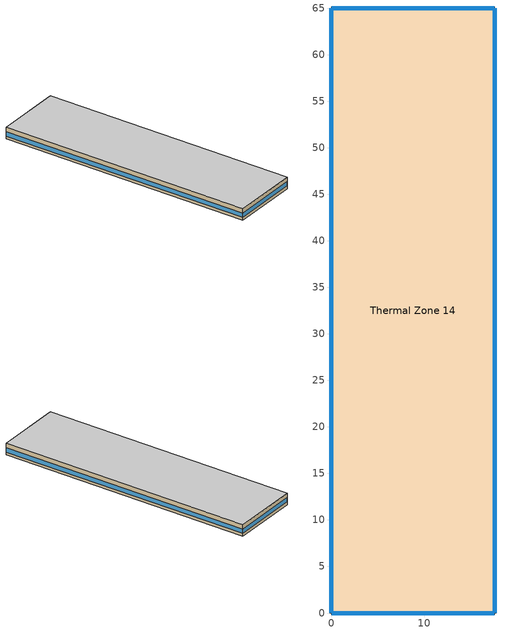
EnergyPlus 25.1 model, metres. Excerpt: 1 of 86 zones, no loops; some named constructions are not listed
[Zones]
Thermal Zone 14
 floor ground (AQ_MURB_2024_MURB ground Pre 1950 6A 1): 17.53,65 17.53,0 0,0 0,65 z0
 wall outside (AQ_MURB_2024_MURB Wall Pre 1950 6A (R 0.8x Solar 1.0x Therm 1.0x)): 0,0 17.53,0 17.53,65 0,65 0,0 z0:3.05
 window (Customized Fenestration: u=3.36): 0.03,0 17.5,0 / 0,64.97 0,0.03 / 17.5,65 0.03,65 / 17.53,0.03 17.53,64.97 z0.76:1.83
 ceiling to Thermal Zone 1 (Typical Interior Ceiling): 17.53,0 17.53,65 0,65 0,0 z3.05
[Schedule:Compact]
Eclairagext: Through: 01/01, For: AllDays, Until: 07:00, 0.75, Until: 17:00, 0, Until: 18:00, 0.733217, Until: 24:00, 0.75, Through: 01/02, For: AllDays, Until: 07:00, 0.75, Until: 17:00, 0, Until: 24:00, 0.75, Through: 01/03, For: AllDays, Until: 07:00, 0.75, Until: 17:00, 0, Until: 24:00, 0.75, Through: 01/04, For: AllDays, Until: 07:00, 0.75, Until: 17:00, 0, Until: 24:00, 0.75, Through: 01/05, For: AllDays, Until: 07:00, 0.75, Until: 17:00, 0, Until: 24:00, 0.75, Through: 01/06, For: AllDays, Until: 07:00, 0.75, Until: 17:00, 0, Until: 24:00, 0.75, Through: 01/07, For: AllDays, Until: 07:00, 0.75, Until: 17:00, 0, Until: 24:00, 0.75, Through: 01/08, For: AllDays, Until: 07:00, 0.75, Until: 17:00, 0, Until: 18:00, 0.733217, Until: 24:00, 0.75, Through: 01/09, For: AllDays, Until: 07:00, 0.75, Until: 17:00, 0, Until: 24:00, 0.75, Through: 01/10, For: AllDays, Until: 07:00, 0.75, Until: 17:00, 0, Until: 24:00, 0.75, Through: 01/11, For: AllDays, Until: 07:00, 0.75, Until: 17:00, 0, Until: 24:00, 0.75, Through: 01/12, For: AllDays, Until: 07:00, 0.75, Until: 17:00, 0, Until: 24:00, 0.75, Through: 01/13, For: AllDays, Until: 07:00, 0.75, Until: 17:00, 0, Until: 24:00, 0.75, Through: 01/14, For: AllDays, Until: 07:00, 0.75, Until: 17:00, 0, Until: 24:00, 0.75, Through: 01/15, For: AllDays, Until: 07:00, 0.75, Until: 17:00, 0, Until: 18:00, 0.733217, Until: 24:00, 0.75, Through: 01/16, For: AllDays, Until: 07:00, 0.75, Until: 17:00, 0, Until: 24:00, 0.75, Through: 01/17, For: AllDays, Until: 07:00, 0.75, Until: 17:00, 0, Until: 24:00, 0.75, Through: 01/18, For: AllDays, Until: 07:00, 0.75, Until: 17:00, 0, Until: 24:00, 0.75, Through: 01/19, For: AllDays, Until: 07:00, 0.75, Until: 17:00, 0, Until: 24:00, 0.75, Through: 01/20, For: AllDays, Until: 07:00, 0.75, Until: 17:00, 0, Until: 24:00, 0.75, Through: 01/21, For: AllDays, Until: 07:00, 0.75, Until: 17:00, 0, Until: 24:00, 0.75, Through: 01/22, For: AllDays, Until: 07:00, 0.75, Until: 17:00, 0, Until: 18:00, 0.733217, Until: 24:00, 0.75, Through: 01/23, For: AllDays, Until: 07:00, 0.75, Until: 17:00, 0, Until: 24:00, 0.75, Through: 01/24, For: AllDays, Until: 07:00, 0.75, Until: 17:00, 0, Until: 24:00, 0.75, Through: 01/25, For: AllDays, Until: 07:00, 0.75, Until: 17:00, 0, Until: 24:00, 0.75, Through: 01/26, For: AllDays, Until: 07:00, 0.75, Until: 17:00, 0, Until: 24:00, 0.75, Through: 01/27, For: AllDays, Until: 07:00, 0.75, Until: 17:00, 0, Until: 24:00, 0.75, Through: 01/28, For: AllDays, Until: 07:00, 0.75, Until: 17:00, 0, Until: 24:00, 0.75, Through: 01/29, For: AllDays, Until: 07:00, 0.75, Until: 17:00, 0, Until: 18:00, 0.733217, Until: 24:00, 0.75, Through: 01/30, For: AllDays, Until: 07:00, 0.75, Until: 17:00, 0, Until: 24:00, 0.75, Through: 01/31, For: AllDays, Until: 07:00, 0.75, Until: 17:00, 0, Until: 24:00, 0.75, Through: 02/01, For: AllDays, Until: 07:00, 0.75, Until: 17:00, 0, Until: 24:00, 0.75, Through: 02/02, For: AllDays, Until: 07:00, 0.75, Until: 17:00, 0, Until: 24:00, 0.75, Through: 02/03, For: AllDays, Until: 07:00, 0.75, Until: 17:00, 0, Until: 18:00, 0.681474, Until: 24:00, 0.75, Through: 02/04, For: AllDays, Until: 07:00, 0.75, Until: 17:00, 0, Until: 24:00, 0.75, Through: 02/05, For: AllDays, Until: 07:00, 0.75, Until: 17:00, 0, Until: 18:00, 0.688199, Until: 19:00, 0.686935, Until: 20:00, 0.744722, Until: 24:00, 0.75, Through: 02/06, For: AllDays, Until: 07:00, 0.75, Until: 17:00, 0, Until: 24:00, 0.75, Through: 02/07, For: AllDays, Until: 07:00, 0.75, Until: 17:00, 0, Until: 24:00, 0.75, Through: 02/08, For: AllDays, Until: 07:00, 0.75, Until: 17:00, 0, Until: 24:00, 0.75, Through: 02/09, For: AllDays, Until: 07:00, 0.75, Until: 17:00, 0, Until: 24:00, 0.75, Through: 02/10, For: AllDays, Until: 07:00, 0.75, Until: 17:00, 0, Until: 18:00, 0.681474, Until: 24:00, 0.75, Through: 02/11, For: AllDays, Until: 07:00, 0.75, Until: 17:00, 0, Until: 24:00, 0.75, Through: 02/12, For: AllDays, Until: 07:00, 0.75, Until: 17:00, 0, Until: 18:00, 0.688199, Until: 19:00, 0.686935, Until: 20:00, 0.744722, Until: 24:00, 0.75, Through: 02/13, For: AllDays, Until: 07:00, 0.75, Until: 17:00, 0, Until: 24:00, 0.75, Through: 02/14, For: AllDays, Until: 07:00, 0.75, Until: 17:00, 0, Until: 24:00, 0.75, Through: 02/15, For: AllDays, Until: 07:00, 0.75, Until: 17:00, 0, Until: 24:00, 0.75, Through: 02/16, For: AllDays, Until: 07:00, 0.75, Until: 17:00, 0, Until: 24:00, 0.75, Through: 02/17, For: AllDays, Until: 07:00, 0.75, Until: 17:00, 0, Until: 18:00, 0.681474, Until: 24:00, 0.75, Through: 02/18, For: AllDays, Until: 07:00, 0.75, Until: 17:00, 0, Until: 24:00, 0.75, Through: 02/19, For: AllDays, Until: 07:00, 0.75, Until: 17:00, 0, Until: 18:00, 0.688199, Until: 19:00, 0.686935, Until: 20:00, 0.744722, Until: 24:00, 0.75, Through: 02/20, For: AllDays, Until: 07:00, 0.75, Until: 17:00, 0, Until: 24:00, 0.75, Through: 02/21, For: AllDays, Until: 07:00, 0.75, Until: 17:00, 0, Until: 24:00, 0.75, Through: 02/22, For: AllDays, Until: 07:00, 0.75, Until: 17:00, 0, Until: 24:00, 0.75, Through: 02/23, For: AllDays, Until: 07:00, 0.75, Until: 17:00, 0, Until: 24:00, 0.75, Through: 02/24, For: AllDays, Until: 07:00, 0.75, Until: 17:00, 0, Until: 18:00, 0.681474, Until: 24:00, 0.75, Through: 02/25, For: AllDays, Until: 07:00, 0.75, Until: 17:00, 0, Until: 24:00, 0.75, Through: 02/26, For: AllDays, Until: 07:00, 0.75, Until: 17:00, 0, Until: 18:00, 0.688199, Until: 19:00, 0.686935, Until: 20:00, 0.744722, Until: 24:00, 0.75, Through: 02/27, For: AllDays, Until: 07:00, 0.75, Until: 17:00, 0, Until: 24:00, 0.75, Through: 02/28, For: AllDays, Until: 07:00, 0.75, Until: 17:00, 0, Until: 24:00, 0.75, Through: 03/01, For: AllDays, Until: 06:00, 0.75, Until: 18:00, 0, Until: 24:00, 0.75, Through: 03/02, For: AllDays, Until: 06:00, 0.75, Until: 18:00, 0, Until: 19:00, 0.742428, Until: 24:00, 0.75, Through: 03/03, For: AllDays, Until: 06:00, 0.75, Until: 18:00, 0, Until: 19:00, 0.729933, Until: 24:00, 0.75, Through: 03/04, For: AllDays, Until: 06:00, 0.75, Until: 18:00, 0, Until: 19:00, 0.748337, Until: 24:00, 0.75, Through: 03/05, For: AllDays, Until: 06:00, 0.75, Until: 18:00, 0, Until: 19:00, 0.705402, Until: 20:00, 0.724229, Until: 24:00, 0.75, Through: 03/06, For: AllDays, Until: 06:00, 0.75, Until: 18:00, 0, Until: 24:00, 0.75, Through: 03/07, For: AllDays, Until: 06:00, 0.75, Until: 18:00, 0, Until: 24:00, 0.75, Through: 03/08, For: AllDays, Until: 06:00, 0.75, Until: 18:00, 0, Until: 24:00, 0.75, Through: 03/09, For: AllDays, Until: 06:00, 0.75, Until: 18:00, 0, Until: 19:00, 0.742428, Until: 24:00, 0.75, Through: 03/10, For: AllDays, Until: 06:00, 0.75, Until: 18:00, 0, Until: 19:00, 0.729933, Until: 24:00, 0.75, Through: 03/11, For: AllDays, Until: 06:00, 0.75, Until: 18:00, 0, Until: 19:00, 0.748337, Until: 24:00, 0.75, Through: 03/12, For: AllDays, Until: 06:00, 0.75, Until: 18:00, 0, Until: 19:00, 0.705402, Until: 20:00, 0.724229, Until: 24:00, 0.75, Through: 03/13, For: AllDays, Until: 06:00, 0.75, Until: 18:00, 0, Until: 24:00, 0.75, Through: 03/14, For: AllDays, Until: 06:00, 0.75, Until: 18:00, 0, Until: 24:00, 0.75, Through: 03/15, For: AllDays, Until: 06:00, 0.75, Until: 18:00, 0, Until: 24:00, 0.75, Through: 03/16, For: AllDays, Until: 06:00, 0.75, Until: 18:00, 0, Until: 19:00, 0.742428, Until: 24:00, 0.75, Through: 03/17, For: AllDays, Until: 06:00, 0.75, Until: 18:00, 0, Until: 19:00, 0.729933, Until: 24:00, 0.75, Through: 03/18, For: AllDays, Until: 06:00, 0.75, Until: 18:00, 0, Until: 19:00, 0.748337, Until: 24:00, 0.75, Through: 03/19, For: AllDays, Until: 06:00, 0.75, Until: 18:00, 0, Until: 19:00, 0.705402, Until: 20:00, 0.724229, Until: 24:00, 0.75, Through: 03/20, For: AllDays, Until: 06:00, 0.75, Until: 18:00, 0, Until: 24:00, 0.75, Through: 03/21, For: AllDays, Until: 06:00, 0.75, Until: 18:00, 0, Until: 24:00, 0.75, Through: 03/22, For: AllDays, Until: 06:00, 0.75, Until: 18:00, 0, Until: 24:00, 0.75, Through: 03/23, For: AllDays, Until: 06:00, 0.75, Until: 18:00, 0, Until: 19:00, 0.742428, Until: 24:00, 0.75, Through: 03/24, For: AllDays, Until: 06:00, 0.75, Until: 18:00, 0, Until: 19:00, 0.729933, Until: 24:00, 0.75, Through: 03/25, For: AllDays, Until: 06:00, 0.75, Until: 18:00, 0, Until: 19:00, 0.748337, Until: 24:00, 0.75, Through: 03/26, For: AllDays, Until: 06:00, 0.75, Until: 18:00, 0, Until: 19:00, 0.705402, Until: 20:00, 0.724229, Until: 24:00, 0.75, Through: 03/27, For: AllDays, Until: 06:00, 0.75, Until: 18:00, 0, Until: 24:00, 0.75, Through: 03/28, For: AllDays, Until: 06:00, 0.75, Until: 18:00, 0, Until: 24:00, 0.75, Through: 03/29, For: AllDays, Until: 06:00, 0.75, Until: 18:00, 0, Until: 24:00, 0.75, Through: 03/30, For: AllDays, Until: 06:00, 0.75, Until: 18:00, 0, Until: 19:00, 0.742428, Until: 24:00, 0.75, Through: 03/31, For: AllDays, Until: 06:00, 0.75, Until: 18:00, 0, Until: 19:00, 0.729933, Until: 24:00, 0.75, Through: 04/01, For: AllDays, Until: 06:00, 0.75, Until: 18:00, 0, Until: 19:00, 0.75, Until: 20:00, 0.708403, Until: 24:00, 0.75, Through: 04/02, For: AllDays, Until: 06:00, 0.75, Until: 18:00, 0, Until: 19:00, 0.75, Until: 20:00, 0.683495, Until: 24:00, 0.75, Through: 04/03, For: AllDays, Until: 06:00, 0.75, Until: 18:00, 0, Until: 19:00, 0.75, Until: 20:00, 0.728079, Until: 24:00, 0.75, Through: 04/04, For: AllDays, Until: 06:00, 0.75, Until: 18:00, 0, Until: 24:00, 0.75, Through: 04/05, For: AllDays, Until: 06:00, 0.75, Until: 18:00, 0, Until: 24:00, 0.75, Through: 04/06, For: AllDays, Until: 06:00, 0.75, Until: 18:00, 0, Until: 24:00, 0.75, Through: 04/07, For: AllDays, Until: 06:00, 0.75, Until: 18:00, 0, Until: 24:00, 0.75, Through: 04/08, For: AllDays, Until: 06:00, 0.75, Until: 18:00, 0, Until: 19:00, 0.75, Until: 20:00, 0.708403, Until: 24:00, 0.75, Through: 04/09, For: AllDays, Until: 06:00, 0.75, Until: 18:00, 0, Until: 19:00, 0.75, Until: 20:00, 0.683495, Until: 24:00, 0.75, Through: 04/10, For: AllDays, Until: 06:00, 0.75, Until: 18:00, 0, Until: 19:00, 0.75, Until: 20:00, 0.728079, Until: 24:00, 0.75, Through: 04/11, For: AllDays, Until: 06:00, 0.75, Until: 18:00, 0, Until: 24:00, 0.75, Through: 04/12, For: AllDays, Until: 06:00, 0.75, Until: 18:00, 0, Until: 24:00, 0.75, Through: 04/13, For: AllDays, Until: 06:00, 0.75, Until: 18:00, 0, Until: 24:00, 0.75, Through: 04/14, For: AllDays, Until: 06:00, 0.75, Until: 18:00, 0, Until: 24:00, 0.75, Through: 04/15, For: AllDays, Until: 06:00, 0.75, Until: 18:00, 0, Until: 19:00, 0.75, Until: 20:00, 0.708403, Until: 24:00, 0.75, Through: 04/16, For: AllDays, Until: 06:00, 0.75, Until: 18:00, 0, Until: 19:00, 0.75, Until: 20:00, 0.683495, Until: 24:00, 0.75, Through: 04/17, For: AllDays, Until: 06:00, 0.75, Until: 18:00, 0, Until: 19:00, 0.75, Until: 20:00, 0.728079, Until: 24:00, 0.75, Through: 04/18, For: AllDays, Until: 06:00, 0.75, Until: 18:00, 0, Until: 24:00, 0.75, Through: 04/19, For: AllDays, Until: 06:00, 0.75, Until: 18:00, 0, Until: 24:00, 0.75, Through: 04/20, For: AllDays, Until: 06:00, 0.75, Until: 18:00, 0, Until: 24:00, 0.75, Through: 04/21, For: AllDays, Until: 06:00, 0.75, Until: 18:00, 0, Until: 24:00, 0.75, Through: 04/22, For: AllDays, Until: 06:00, 0.75, Until: 18:00, 0, Until: 19:00, 0.75, Until: 20:00, 0.708403, Until: 24:00, 0.75, Through: 04/23, For: AllDays, Until: 06:00, 0.75, Until: 18:00, 0, Until: 19:00, 0.75, Until: 20:00, 0.683495, Until: 24:00, 0.75, Through: 04/24, For: AllDays, Until: 06:00, 0.75, Until: 18:00, 0, Until: 19:00, 0.75, Until: 20:00, 0.728079, Until: 24:00, 0.75, Through: 04/25, For: AllDays, Until: 06:00, 0.75, Until: 18:00, 0, Until: 24:00, 0.75, Through: 04/26, For: AllDays, Until: 06:00, 0.75, Until: 18:00, 0, Until: 24:00, 0.75, Through: 04/27, For: AllDays, Until: 06:00, 0.75, Until: 18:00, 0, Until: 24:00, 0.75, Through: 04/28, For: AllDays, Until: 06:00, 0.75, Until: 18:00, 0, Until: 24:00, 0.75, Through: 04/29, For: AllDays, Until: 06:00, 0.75, Until: 18:00, 0, Until: 19:00, 0.75, Until: 20:00, 0.708403, Until: 24:00, 0.75, Through: 04/30, For: AllDays, Until: 06:00, 0.75, Until: 18:00, 0, Until: 19:00, 0.75, Until: 20:00, 0.683495, Until: 24:00, 0.75, Through: 05/01, For: AllDays, Until: 05:00, 0.75, Until: 20:00, 0, Until: 24:00, 0.75, Through: 05/02, For: AllDays, Until: 05:00, 0.75, Until: 20:00, 0, Until: 24:00, 0.75, Through: 05/03, For: AllDays, Until: 05:00, 0.75, Until: 20:00, 0, Until: 24:00, 0.75, Through: 05/04, For: AllDays, Until: 05:00, 0.75, Until: 20:00, 0, Until: 24:00, 0.75, Through: 05/05, For: AllDays, Until: 05:00, 0.75, Until: 20:00, 0, Until: 24:00, 0.75, Through: 05/06, For: AllDays, Until: 05:00, 0.75, Until: 20:00, 0, Until: 24:00, 0.75, Through: 05/07, For: AllDays, Until: 05:00, 0.75, Until: 20:00, 0, Until: 21:00, 0.741728, Until: 24:00, 0.75, Through: 05/08, For: AllDays, Until: 05:00, 0.75, Until: 20:00, 0, Until: 24:00, 0.75, Through: 05/09, For: AllDays, Until: 05:00, 0.75, Until: 20:00, 0, Until: 24:00, 0.75, Through: 05/10, For: AllDays, Until: 05:00, 0.75, Until: 20:00, 0, Until: 24:00, 0.75, Through: 05/11, For: AllDays, Until: 05:00, 0.75, Until: 20:00, 0, Until: 24:00, 0.75, Through: 05/12, For: AllDays, Until: 05:00, 0.75, Until: 20:00, 0, Until: 24:00, 0.75, Through: 05/13, For: AllDays, Until: 05:00, 0.75, Until: 20:00, 0, Until: 24:00, 0.75, Through: 05/14, For: AllDays, Until: 05:00, 0.75, Until: 20:00, 0, Until: 21:00, 0.741728, Until: 24:00, 0.75, Through: 05/15, For: AllDays, Until: 05:00, 0.75, Until: 20:00, 0, Until: 24:00, 0.75, Through: 05/16, For: AllDays, Until: 05:00, 0.75, Until: 20:00, 0, Until: 24:00, 0.75, Through: 05/17, For: AllDays, Until: 05:00, 0.75, Until: 20:00, 0, Until: 24:00, 0.75, Through: 05/18, For: AllDays, Until: 05:00, 0.75, Until: 20:00, 0, Until: 24:00, 0.75, Through: 05/19, For: AllDays, Until: 05:00, 0.75, Until: 20:00, 0, Until: 24:00, 0.75, Through: 05/20, For: AllDays, Until: 05:00, 0.75, Until: 20:00, 0, Until: 24:00, 0.75, Through: 05/21, For: AllDays, Until: 05:00, 0.75, Until: 20:00, 0, Until: 21:00, 0.741728, Until: 24:00, 0.75, Through: 05/22, For: AllDays, Until: 05:00, 0.75, Until: 20:00, 0, Until: 24:00, 0.75, Through: 05/23, For: AllDays, Until: 05:00, 0.75, Until: 20:00, 0, Until: 24:00, 0.75, Through: 05/24, For: AllDays, Until: 05:00, 0.75, Until: 20:00, 0, Until: 24:00, 0.75, Through: 05/25, For: AllDays, Until: 05:00, 0.75, Until: 20:00, 0, Until: 24:00, 0.75, Through: 05/26, For: AllDays, Until: 05:00, 0.75, Until: 20:00, 0, Until: 24:00, 0.75, Through: 05/27, For: AllDays, Until: 05:00, 0.75, Until: 20:00, 0, Until: 24:00, 0.75, Through: 05/28, For: AllDays, Until: 05:00, 0.75, Until: 20:00, 0, Until: 21:00, 0.741728, Until: 24:00, 0.75, Through: 05/29, For: AllDays, Until: 05:00, 0.75, Until: 20:00, 0, Until: 24:00, 0.75, Through: 05/30, For: AllDays, Until: 05:00, 0.75, Until: 20:00, 0, Until: 24:00, 0.75, Through: 05/31, For: AllDays, Until: 05:00, 0.75, Until: 20:00, 0, Until: 24:00, 0.75, Through: 06/01, For: AllDays, Until: 05:00, 0.75, Until: 20:00, 0, Until: 24:00, 0.75, Through: 06/02, For: AllDays, Until: 05:00, 0.75, Until: 20:00, 0, Until: 24:00, 0.75, Through: 06/03, For: AllDays, Until: 05:00, 0.75, Until: 20:00, 0, Until: 24:00, 0.75, Through: 06/04, For: AllDays, Until: 05:00, 0.75, Until: 20:00, 0, Until: 24:00, 0.75, Through: 06/05, For: AllDays, Until: 05:00, 0.75, Until: 20:00, 0, Until: 21:00, 0.740393, Until: 24:00, 0.75, Through: 06/06, For: AllDays, Until: 05:00, 0.75, Until: 20:00, 0, Until: 24:00, 0.75, Through: 06/07, For: AllDays, Until: 05:00, 0.75, Until: 20:00, 0, Until: 24:00, 0.75, Through: 06/08, For: AllDays, Until: 05:00, 0.75, Until: 20:00, 0, Until: 24:00, 0.75, Through: 06/09, For: AllDays, Until: 05:00, 0.75, Until: 20:00, 0, Until: 24:00, 0.75, Through: 06/10, For: AllDays, Until: 05:00, 0.75, Until: 20:00, 0, Until: 24:00, 0.75, Through: 06/11, For: AllDays, Until: 05:00, 0.75, Until: 20:00, 0, Until: 24:00, 0.75, Through: 06/12, For: AllDays, Until: 05:00, 0.75, Until: 20:00, 0, Until: 21:00, 0.740393, Until: 24:00, 0.75, Through: 06/13, For: AllDays, Until: 05:00, 0.75, Until: 20:00, 0, Until: 24:00, 0.75, Through: 06/14, For: AllDays, Until: 05:00, 0.75, Until: 20:00, 0, Until: 24:00, 0.75, Through: 06/15, For: AllDays, Until: 05:00, 0.75, Until: 20:00, 0, Until: 24:00, 0.75, Through: 06/16, For: AllDays, Until: 05:00, 0.75, Until: 20:00, 0, Until: 24:00, 0.75, Through: 06/17, For: AllDays, Until: 05:00, 0.75, Until: 20:00, 0, Until: 24:00, 0.75, Through: 06/18, For: AllDays, Until: 05:00, 0.75, Until: 20:00, 0, Until: 24:00, 0.75, Through: 06/19, For: AllDays, Until: 05:00, 0.75, Until: 20:00, 0, Until: 21:00, 0.740393, Until: 24:00, 0.75, Through: 06/20, For: AllDays, Until: 05:00, 0.75, Until: 20:00, 0, Until: 24:00, 0.75, Through: 06/21, For: AllDays, Until: 05:00, 0.75, Until: 20:00, 0, Until: 24:00, 0.75, Through: 06/22, For: AllDays, Until: 05:00, 0.75, Until: 20:00, 0, Until: 24:00, 0.75, Through: 06/23, For: AllDays, Until: 05:00, 0.75, Until: 20:00, 0, Until: 24:00, 0.75, Through: 06/24, For: AllDays, Until: 05:00, 0.75, Until: 20:00, 0, Until: 24:00, 0.75, Through: 06/25, For: AllDays, Until: 05:00, 0.75, Until: 20:00, 0, Until: 24:00, 0.75, Through: 06/26, For: AllDays, Until: 05:00, 0.75, Until: 20:00, 0, Until: 21:00, 0.740393, Until: 24:00, 0.75, Through: 06/27, For: AllDays, Until: 05:00, 0.75, Until: 20:00, 0, Until: 24:00, 0.75, Through: 06/28, For: AllDays, Until: 05:00, 0.75, Until: 20:00, 0, Until: 24:00, 0.75, Through: 06/29, For: AllDays, Until: 05:00, 0.75, Until: 20:00, 0, Until: 24:00, 0.75, Through: 06/30, For: AllDays, Until: 05:00, 0.75, Until: 20:00, 0, Until: 24:00, 0.75, Through: 07/01, For: AllDays, Until: 05:00, 0.75, Until: 20:00, 0, Until: 24:00, 0.75, Through: 07/02, For: AllDays, Until: 05:00, 0.75, Until: 20:00, 0, Until: 24:00, 0.75, Through: 07/03, For: AllDays, Until: 05:00, 0.75, Until: 20:00, 0, Until: 24:00, 0.75, Through: 07/04, For: AllDays, Until: 05:00, 0.75, Until: 20:00, 0, Until: 24:00, 0.75, Through: 07/05, For: AllDays, Until: 05:00, 0.75, Until: 20:00, 0, Until: 24:00, 0.75, Through: 07/06, For: AllDays, Until: 05:00, 0.75, Until: 20:00, 0, Until: 24:00, 0.75, Through: 07/07, For: AllDays, Until: 05:00, 0.75, Until: 20:00, 0, Until: 24:00, 0.75, Through: 07/08, For: AllDays, Until: 05:00, 0.75, Until: 20:00, 0, Until: 24:00, 0.75, Through: 07/09, For: AllDays, Until: 05:00, 0.75, Until: 20:00, 0, Until: 24:00, 0.75, Through: 07/10, For: AllDays, Until: 05:00, 0.75, Until: 20:00, 0, Until: 24:00, 0.75, Through: 07/11, For: AllDays, Until: 05:00, 0.75, Until: 20:00, 0, Until: 24:00, 0.75, Through: 07/12, For: AllDays, Until: 05:00, 0.75, Until: 20:00, 0, Until: 24:00, 0.75, Through: 07/13, For: AllDays, Until: 05:00, 0.75, Until: 20:00, 0, Until: 24:00, 0.75, Through: 07/14, For: AllDays, Until: 05:00, 0.75, Until: 20:00, 0, Until: 24:00, 0.75, Through: 07/15, For: AllDays, Until: 05:00, 0.75, Until: 20:00, 0, Until: 24:00, 0.75, Through: 07/16, For: AllDays, Until: 05:00, 0.75, Until: 20:00, 0, Until: 24:00, 0.75, Through: 07/17, For: AllDays, Until: 05:00, 0.75, Until: 20:00, 0, Until: 24:00, 0.75, Through: 07/18, For: AllDays, Until: 05:00, 0.75, Until: 20:00, 0, Until: 24:00, 0.75, Through: 07/19, For: AllDays, Until: 05:00, 0.75, Until: 20:00, 0, Until: 24:00, 0.75, Through: 07/20, For: AllDays, Until: 05:00, 0.75, Until: 20:00, 0, Until: 24:00, 0.75, Through: 07/21, For: AllDays, Until: 05:00, 0.75, Until: 20:00, 0, Until: 24:00, 0.75, Through: 07/22, For: AllDays, Until: 05:00, 0.75, Until: 20:00, 0, Until: 24:00, 0.75, Through: 07/23, For: AllDays, Until: 05:00, 0.75, Until: 20:00, 0, Until: 24:00, 0.75, Through: 07/24, For: AllDays, Until: 05:00, 0.75, Until: 20:00, 0, Until: 24:00, 0.75, Through: 07/25, For: AllDays, Until: 05:00, 0.75, Until: 20:00, 0, Until: 24:00, 0.75, Through: 07/26, For: AllDays, Until: 05:00, 0.75, Until: 20:00, 0, Until: 24:00, 0.75, Through: 07/27, For: AllDays, Until: 05:00, 0.75, Until: 20:00, 0, Until: 24:00, 0.75, Through: 07/28, For: AllDays, Until: 05:00, 0.75, Until: 20:00, 0, Until: 24:00, 0.75, Through: 07/29, For: AllDays, Until: 05:00, 0.75, Until: 20:00, 0, Until: 24:00, 0.75, Through: 07/30, For: AllDays, Until: 05:00, 0.75, Until: 20:00, 0, Until: 24:00, 0.75, Through: 07/31, For: AllDays, Until: 05:00, 0.75, Until: 20:00, 0, Until: 24:00, 0.75, Through: 08/01, For: AllDays, Until: 05:00, 0.75, Until: 20:00, 0, Until: 24:00, 0.75, Through: 08/02, For: AllDays, Until: 05:00, 0.75, Until: 20:00, 0, Until: 24:00, 0.75, Through: 08/03, For: AllDays, Until: 05:00, 0.75, Until: 20:00, 0, Until: 24:00, 0.75, Through: 08/04, For: AllDays, Until: 05:00, 0.75, Until: 20:00, 0, Until: 24:00, 0.75, Through: 08/05, For: AllDays, Until: 05:00, 0.75, Until: 20:00, 0, Until: 24:00, 0.75, Through: 08/06, For: AllDays, Until: 05:00, 0.75, Until: 20:00, 0, Until: 24:00, 0.75, Through: 08/07, For: AllDays, Until: 05:00, 0.75, Until: 20:00, 0, Until: 24:00, 0.75, Through: 08/08, For: AllDays, Until: 05:00, 0.75, Until: 20:00, 0, Until: 24:00, 0.75, Through: 08/09, For: AllDays, Until: 05:00, 0.75, Until: 20:00, 0, Until: 24:00, 0.75, Through: 08/10, For: AllDays, Until: 05:00, 0.75, Until: 20:00, 0, Until: 24:00, 0.75, Through: 08/11, For: AllDays, Until: 05:00, 0.75, Until: 20:00, 0, Until: 24:00, 0.75, Through: 08/12, For: AllDays, Until: 05:00, 0.75, Until: 20:00, 0, Until: 24:00, 0.75, Through: 08/13, For: AllDays, Until: 05:00, 0.75, Until: 20:00, 0, Until: 24:00, 0.75, Through: 08/14, For: AllDays, Until: 05:00, 0.75, Until: 20:00, 0, Until: 24:00, 0.75, Through: 08/15, For: AllDays, Until: 05:00, 0.75, Until: 20:00, 0, Until: 24:00, 0.75, Through: 08/16, For: AllDays, Until: 05:00, 0.75, Until: 20:00, 0, Until: 24:00, 0.75, Through: 08/17, For: AllDays, Until: 05:00, 0.75, Until: 20:00, 0, Until: 24:00, 0.75, Through: 08/18, For: AllDays, Until: 05:00, 0.75, Until: 20:00, 0, Until: 24:00, 0.75, Through: 08/19, For: AllDays, Until: 05:00, 0.75, Until: 20:00, 0, Until: 24:00, 0.75, Through: 08/20, For: AllDays, Until: 05:00, 0.75, Until: 20:00, 0, Until: 24:00, 0.75, Through: 08/21, For: AllDays, Until: 05:00, 0.75, Until: 20:00, 0, Until: 24:00, 0.75, Through: 08/22, For: AllDays, Until: 05:00, 0.75, Until: 20:00, 0, Until: 24:00, 0.75, Through: 08/23, For: AllDays, Until: 05:00, 0.75, Until: 20:00, 0, Until: 24:00, 0.75, Through: 08/24, For: AllDays, Until: 05:00, 0.75, Until: 20:00, 0, Until: 24:00, 0.75, Through: 08/25, For: AllDays, Until: 05:00, 0.75, Until: 20:00, 0, Until: 24:00, 0.75, Through: 08/26, For: AllDays, Until: 05:00, 0.75, Until: 20:00, 0, Until: 24:00, 0.75, Through: 08/27, For: AllDays, Until: 05:00, 0.75, Until: 20:00, 0, Until: 24:00, 0.75, Through: 08/28, For: AllDays, Until: 05:00, 0.75, Until: 20:00, 0, Until: 24:00, 0.75, Through: 08/29, For: AllDays, Until: 05:00, 0.75, Until: 20:00, 0, Until: 24:00, 0.75, Through: 08/30, For: AllDays, Until: 05:00, 0.75, Until: 20:00, 0, Until: 24:00, 0.75, Through: 08/31, For: AllDays, Until: 05:00, 0.75, Until: 20:00, 0, Until: 24:00, 0.75, Through: 09/01, For: AllDays, Until: 06:00, 0.75, Until: 18:00, 0, Until: 24:00, 0.75, Through: 09/02, For: AllDays, Until: 06:00, 0.75, Until: 18:00, 0, Until: 24:00, 0.75, Through: 09/03, For: AllDays, Until: 06:00, 0.75, Until: 18:00, 0, Until: 24:00, 0.75, Through: 09/04, For: AllDays, Until: 06:00, 0.75, Until: 18:00, 0, Until: 24:00, 0.75, Through: 09/05, For: AllDays, Until: 06:00, 0.75, Until: 18:00, 0, Until: 24:00, 0.75, Through: 09/06, For: AllDays, Until: 06:00, 0.75, Until: 18:00, 0, Until: 24:00, 0.75, Through: 09/07, For: AllDays, Until: 06:00, 0.75, Until: 18:00, 0, Until: 24:00, 0.75, Through: 09/08, For: AllDays, Until: 06:00, 0.75, Until: 18:00, 0, Until: 24:00, 0.75, Through: 09/09, For: AllDays, Until: 06:00, 0.75, Until: 18:00, 0, Until: 24:00, 0.75, Through: 09/10, For: AllDays, Until: 06:00, 0.75, Until: 18:00, 0, Until: 24:00, 0.75, Through: 09/11, For: AllDays, Until: 06:00, 0.75, Until: 18:00, 0, Until: 24:00, 0.75, Through: 09/12, For: AllDays, Until: 06:00, 0.75, Until: 18:00, 0, Until: 24:00, 0.75, Through: 09/13, For: AllDays, Until: 06:00, 0.75, Until: 18:00, 0, Until: 24:00, 0.75, Through: 09/14, For: AllDays, Until: 06:00, 0.75, Until: 18:00, 0, Until: 24:00, 0.75, Through: 09/15, For: AllDays, Until: 06:00, 0.75, Until: 18:00, 0, Until: 24:00, 0.75, Through: 09/16, For: AllDays, Until: 06:00, 0.75, Until: 18:00, 0, Until: 24:00, 0.75, Through: 09/17, For: AllDays, Until: 06:00, 0.75, Until: 18:00, 0, Until: 24:00, 0.75, Through: 09/18, For: AllDays, Until: 06:00, 0.75, Until: 18:00, 0, Until: 24:00, 0.75, Through: 09/19, For: AllDays, Until: 06:00, 0.75, Until: 18:00, 0, Until: 24:00, 0.75, Through: 09/20, For: AllDays, Until: 06:00, 0.75, Until: 18:00, 0, Until: 24:00, 0.75, Through: 09/21, For: AllDays, Until: 06:00, 0.75, Until: 18:00, 0, Until: 24:00, 0.75, Through: 09/22, For: AllDays, Until: 06:00, 0.75, Until: 18:00, 0, Until: 24:00, 0.75, Through: 09/23, For: AllDays, Until: 06:00, 0.75, Until: 18:00, 0, Until: 24:00, 0.75, Through: 09/24, For: AllDays, Until: 06:00, 0.75, Until: 18:00, 0, Until: 24:00, 0.75, Through: 09/25, For: AllDays, Until: 06:00, 0.75, Until: 18:00, 0, Until: 24:00, 0.75, Through: 09/26, For: AllDays, Until: 06:00, 0.75, Until: 18:00, 0, Until: 24:00, 0.75, Through: 09/27, For: AllDays, Until: 06:00, 0.75, Until: 18:00, 0, Until: 24:00, 0.75, Through: 09/28, For: AllDays, Until: 06:00, 0.75, Until: 18:00, 0, Until: 24:00, 0.75, Through: 09/29, For: AllDays, Until: 06:00, 0.75, Until: 18:00, 0, Until: 24:00, 0.75, Through: 09/30, For: AllDays, Until: 06:00, 0.75, Until: 18:00, 0, Until: 24:00, 0.75, Through: 10/01, For: AllDays, Until: 06:00, 0.75, Until: 18:00, 0, Until: 19:00, 0.689601, Until: 20:00, 0.732995, Until: 24:00, 0.75, Through: 10/02, For: AllDays, Until: 06:00, 0.75, Until: 18:00, 0, Until: 19:00, 0.746703, Until: 24:00, 0.75, Through: 10/03, For: AllDays, Until: 06:00, 0.75, Until: 18:00, 0, Until: 24:00, 0.75, Through: 10/04, For: AllDays, Until: 06:00, 0.75, Until: 18:00, 0, Until: 24:00, 0.75, Through: 10/05, For: AllDays, Until: 06:00, 0.75, Until: 18:00, 0, Until: 19:00, 0.75, Until: 20:00, 0.746954, Until: 24:00, 0.75, Through: 10/06, For: AllDays, Until: 06:00, 0.75, Until: 18:00, 0, Until: 19:00, 0.696966, Until: 20:00, 0.723411, Until: 24:00, 0.75, Through: 10/07, For: AllDays, Until: 06:00, 0.75, Until: 18:00, 0, Until: 19:00, 0.736367, Until: 20:00, 0.723046, Until: 24:00, 0.75, Through: 10/08, For: AllDays, Until: 06:00, 0.75, Until: 18:00, 0, Until: 19:00, 0.689601, Until: 20:00, 0.732995, Until: 24:00, 0.75, Through: 10/09, For: AllDays, Until: 06:00, 0.75, Until: 18:00, 0, Until: 19:00, 0.746703, Until: 24:00, 0.75, Through: 10/10, For: AllDays, Until: 06:00, 0.75, Until: 18:00, 0, Until: 24:00, 0.75, Through: 10/11, For: AllDays, Until: 06:00, 0.75, Until: 18:00, 0, Until: 24:00, 0.75, Through: 10/12, For: AllDays, Until: 06:00, 0.75, Until: 18:00, 0, Until: 19:00, 0.75, Until: 20:00, 0.746954, Until: 24:00, 0.75, Through: 10/13, For: AllDays, Until: 06:00, 0.75, Until: 18:00, 0, Until: 19:00, 0.696966, Until: 20:00, 0.723411, Until: 24:00, 0.75, Through: 10/14, For: AllDays, Until: 06:00, 0.75, Until: 18:00, 0, Until: 19:00, 0.736367, Until: 20:00, 0.723046, Until: 24:00, 0.75, Through: 10/15, For: AllDays, Until: 06:00, 0.75, Until: 18:00, 0, Until: 19:00, 0.689601, Until: 20:00, 0.732995, Until: 24:00, 0.75, Through: 10/16, For: AllDays, Until: 06:00, 0.75, Until: 18:00, 0, Until: 19:00, 0.746703, Until: 24:00, 0.75, Through: 10/17, For: AllDays, Until: 06:00, 0.75, Until: 18:00, 0, Until: 24:00, 0.75, Through: 10/18, For: AllDays, Until: 06:00, 0.75, Until: 18:00, 0, Until: 24:00, 0.75, Through: 10/19, For: AllDays, Until: 06:00, 0.75, Until: 18:00, 0, Until: 19:00, 0.75, Until: 20:00, 0.746954, Until: 24:00, 0.75, Through: 10/20, For: AllDays, Until: 06:00, 0.75, Until: 18:00, 0, Until: 19:00, 0.696966, Until: 20:00, 0.723411, Until: 24:00, 0.75, Through: 10/21, For: AllDays, Until: 06:00, 0.75, Until: 18:00, 0, Until: 19:00, 0.736367, Until: 20:00, 0.723046, Until: 24:00, 0.75, Through: 10/22, For: AllDays, Until: 06:00, 0.75, Until: 18:00, 0, Until: 19:00, 0.689601, Until: 20:00, 0.732995, Until: 24:00, 0.75, Through: 10/23, For: AllDays, Until: 06:00, 0.75, Until: 18:00, 0, Until: 19:00, 0.746703, Until: 24:00, 0.75, Through: 10/24, For: AllDays, Until: 06:00, 0.75, Until: 18:00, 0, Until: 24:00, 0.75, Through: 10/25, For: AllDays, Until: 06:00, 0.75, Until: 18:00, 0, Until: 24:00, 0.75, Through: 10/26, For: AllDays, Until: 06:00, 0.75, Until: 18:00, 0, Until: 19:00, 0.75, Until: 20:00, 0.746954, Until: 24:00, 0.75, Through: 10/27, For: AllDays, Until: 06:00, 0.75, Until: 18:00, 0, Until: 19:00, 0.696966, Until: 20:00, 0.723411, Until: 24:00, 0.75, Through: 10/28, For: AllDays, Until: 06:00, 0.75, Until: 18:00, 0, Until: 19:00, 0.736367, Until: 20:00, 0.723046, Until: 24:00, 0.75, Through: 10/29, For: AllDays, Until: 06:00, 0.75, Until: 18:00, 0, Until: 19:00, 0.689601, Until: 20:00, 0.732995, Until: 24:00, 0.75, Through: 10/30, For: AllDays, Until: 06:00, 0.75, Until: 18:00, 0, Until: 19:00, 0.746703, Until: 24:00, 0.75, Through: 10/31, For: AllDays, Until: 06:00, 0.75, Until: 18:00, 0, Until: 24:00, 0.75, Through: 11/01, For: AllDays, Until: 07:00, 0.75, Until: 17:00, 0, Until: 24:00, 0.75, Through: 11/02, For: AllDays, Until: 07:00, 0.75, Until: 17:00, 0, Until: 18:00, 0.670452, Until: 19:00, 0.749384, Until: 24:00, 0.75, Through: 11/03, For: AllDays, Until: 06:00, 0.75, Until: 07:00, 0.739023, Until: 17:00, 0, Until: 18:00, 0.724372, Until: 24:00, 0.75, Through: 11/04, For: AllDays, Until: 07:00, 0.75, Until: 17:00, 0, Until: 18:00, 0.733711, Until: 24:00, 0.75, Through: 11/05, For: AllDays, Until: 07:00, 0.75, Until: 17:00, 0, Until: 18:00, 0.70051, Until: 19:00, 0.663735, Until: 24:00, 0.75, Through: 11/06, For: AllDays, Until: 06:00, 0.75, Until: 07:00, 0.603541, Until: 17:00, 0, Until: 18:00, 0.707758, Until: 19:00, 0.718931, Until: 24:00, 0.75, Through: 11/07, For: AllDays, Until: 06:00, 0.75, Until: 07:00, 0.745824, Until: 17:00, 0, Until: 18:00, 0.683599, Until: 24:00, 0.75, Through: 11/08, For: AllDays, Until: 07:00, 0.75, Until: 17:00, 0, Until: 24:00, 0.75, Through: 11/09, For: AllDays, Until: 07:00, 0.75, Until: 17:00, 0, Until: 18:00, 0.670452, Until: 19:00, 0.749384, Until: 24:00, 0.75, Through: 11/10, For: AllDays, Until: 06:00, 0.75, Until: 07:00, 0.739023, Until: 17:00, 0, Until: 18:00, 0.724372, Until: 24:00, 0.75, Through: 11/11, For: AllDays, Until: 07:00, 0.75, Until: 17:00, 0, Until: 18:00, 0.733711, Until: 24:00, 0.75, Through: 11/12, For: AllDays, Until: 07:00, 0.75, Until: 17:00, 0, Until: 18:00, 0.70051, Until: 19:00, 0.663735, Until: 24:00, 0.75, Through: 11/13, For: AllDays, Until: 06:00, 0.75, Until: 07:00, 0.603541, Until: 17:00, 0, Until: 18:00, 0.707758, Until: 19:00, 0.718931, Until: 24:00, 0.75, Through: 11/14, For: AllDays, Until: 06:00, 0.75, Until: 07:00, 0.745824, Until: 17:00, 0, Until: 18:00, 0.683599, Until: 24:00, 0.75, Through: 11/15, For: AllDays, Until: 07:00, 0.75, Until: 17:00, 0, Until: 24:00, 0.75, Through: 11/16, For: AllDays, Until: 07:00, 0.75, Until: 17:00, 0, Until: 18:00, 0.670452, Until: 19:00, 0.749384, Until: 24:00, 0.75, Through: 11/17, For: AllDays, Until: 06:00, 0.75, Until: 07:00, 0.739023, Until: 17:00, 0, Until: 18:00, 0.724372, Until: 24:00, 0.75, Through: 11/18, For: AllDays, Until: 07:00, 0.75, Until: 17:00, 0, Until: 18:00, 0.733711, Until: 24:00, 0.75, Through: 11/19, For: AllDays, Until: 07:00, 0.75, Until: 17:00, 0, Until: 18:00, 0.70051, Until: 19:00, 0.663735, Until: 24:00, 0.75, Through: 11/20, For: AllDays, Until: 06:00, 0.75, Until: 07:00, 0.603541, Until: 17:00, 0, Until: 18:00, 0.707758, Until: 19:00, 0.718931, Until: 24:00, 0.75, Through: 11/21, For: AllDays, Until: 06:00, 0.75, Until: 07:00, 0.745824, Until: 17:00, 0, Until: 18:00, 0.683599, Until: 24:00, 0.75, Through: 11/22, For: AllDays, Until: 07:00, 0.75, Until: 17:00, 0, Until: 24:00, 0.75, Through: 11/23, For: AllDays, Until: 07:00, 0.75, Until: 17:00, 0, Until: 18:00, 0.670452, Until: 19:00, 0.749384, Until: 24:00, 0.75, Through: 11/24, For: AllDays, Until: 06:00, 0.75, Until: 07:00, 0.739023, Until: 17:00, 0, Until: 18:00, 0.724372, Until: 24:00, 0.75, Through: 11/25, For: AllDays, Until: 07:00, 0.75, Until: 17:00, 0, Until: 18:00, 0.733711, Until: 24:00, 0.75, Through: 11/26, For: AllDays, Until: 07:00, 0.75, Until: 17:00, 0, Until: 18:00, 0.70051, Until: 19:00, 0.663735, Until: 24:00, 0.75, Through: 11/27, For: AllDays, Until: 06:00, 0.75, Until: 07:00, 0.603541, Until: 17:00, 0, Until: 18:00, 0.707758, Until: 19:00, 0.718931, Until: 24:00, 0.75, Through: 11/28, For: AllDays, Until: 06:00, 0.75, Until: 07:00, 0.745824, Until: 17:00, 0, Until: 18:00, 0.683599, Until: 24:00, 0.75, Through: 11/29, For: AllDays, Until: 07:00, 0.75, Until: 17:00, 0, Until: 24:00, 0.75, Through: 11/30, For: AllDays, Until: 07:00, 0.75, Until: 17:00, 0, Until: 18:00, 0.670452, Until: 19:00, 0.749384, Until: 24:00, 0.75, Through: 12/01, For: AllDays, Until: 07:00, 0.75, Until: 17:00, 0, Until: 24:00, 0.75, Through: 12/02, For: AllDays, Until: 07:00, 0.75, Until: 17:00, 0, Until: 24:00, 0.75, Through: 12/03, For: AllDays, Until: 07:00, 0.75, Until: 17:00, 0, Until: 18:00, 0.736406, Until: 24:00, 0.75, Through: 12/04, For: AllDays, Until: 07:00, 0.75, Until: 17:00, 0, Until: 24:00, 0.75, Through: 12/05, For: AllDays, Until: 07:00, 0.75, Until: 17:00, 0, Until: 24:00, 0.75, Through: 12/06, For: AllDays, Until: 07:00, 0.75, Until: 17:00, 0, Until: 24:00, 0.75, Through: 12/07, For: AllDays, Until: 07:00, 0.75, Until: 17:00, 0, Until: 24:00, 0.75, Through: 12/08, For: AllDays, Until: 07:00, 0.75, Until: 17:00, 0, Until: 24:00, 0.75, Through: 12/09, For: AllDays, Until: 07:00, 0.75, Until: 17:00, 0, Until: 24:00, 0.75, Through: 12/10, For: AllDays, Until: 07:00, 0.75, Until: 17:00, 0, Until: 18:00, 0.736406, Until: 24:00, 0.75, Through: 12/11, For: AllDays, Until: 07:00, 0.75, Until: 17:00, 0, Until: 24:00, 0.75, Through: 12/12, For: AllDays, Until: 07:00, 0.75, Until: 17:00, 0, Until: 24:00, 0.75, Through: 12/13, For: AllDays, Until: 07:00, 0.75, Until: 17:00, 0, Until: 24:00, 0.75, Through: 12/14, For: AllDays, Until: 07:00, 0.75, Until: 17:00, 0, Until: 24:00, 0.75, Through: 12/15, For: AllDays, Until: 07:00, 0.75, Until: 17:00, 0, Until: 24:00, 0.75, Through: 12/16, For: AllDays, Until: 07:00, 0.75, Until: 17:00, 0, Until: 24:00, 0.75, Through: 12/17, For: AllDays, Until: 07:00, 0.75, Until: 17:00, 0, Until: 18:00, 0.736406, Until: 24:00, 0.75, Through: 12/18, For: AllDays, Until: 07:00, 0.75, Until: 17:00, 0, Until: 24:00, 0.75, Through: 12/19, For: AllDays, Until: 07:00, 0.75, Until: 17:00, 0, Until: 24:00, 0.75, Through: 12/20, For: AllDays, Until: 07:00, 0.75, Until: 17:00, 0, Until: 24:00, 0.75, Through: 12/21, For: AllDays, Until: 07:00, 0.75, Until: 17:00, 0, Until: 24:00, 0.75, Through: 12/22, For: AllDays, Until: 07:00, 0.75, Until: 17:00, 0, Until: 24:00, 0.75, Through: 12/23, For: AllDays, Until: 07:00, 0.75, Until: 17:00, 0, Until: 24:00, 0.75, Through: 12/24, For: AllDays, Until: 07:00, 0.75, Until: 17:00, 0, Until: 18:00, 0.736406, Until: 24:00, 0.75, Through: 12/25, For: AllDays, Until: 07:00, 0.75, Until: 17:00, 0, Until: 24:00, 0.75, Through: 12/26, For: AllDays, Until: 07:00, 0.75, Until: 17:00, 0, Until: 24:00, 0.75, Through: 12/27, For: AllDays, Until: 07:00, 0.75, Until: 17:00, 0, Until: 24:00, 0.75, Through: 12/28, For: AllDays, Until: 07:00, 0.75, Until: 17:00, 0, Until: 24:00, 0.75, Through: 12/29, For: AllDays, Until: 07:00, 0.75, Until: 17:00, 0, Until: 24:00, 0.75, Through: 12/30, For: AllDays, Until: 07:00, 0.75, Until: 17:00, 0, Until: 24:00, 0.75, Through: 12/31, For: AllDays, Until: 07:00, 0.75, Until: 17:00, 0, Until: 18:00, 0.736406, Until: 24:00, 0.75
[Schedule:Day:Interval]
Cycling PTAC Fan Mode Sch Default: No, 24:00, 0
[Schedule:Week:Daily]
Cycling PTAC Fan Mode Always Zero Week Rule - Jan1-Dec31: Cycling PTAC Fan Mode Sch Default, Cycling PTAC Fan Mode Sch Default, Cycling PTAC Fan Mode Sch Default, Cycling PTAC Fan Mode Sch Default, Cycling PTAC Fan Mode Sch Default, Cycling PTAC Fan Mode Sch Default, Cycling PTAC Fan Mode Sch Default, Cycling PTAC Fan Mode Sch Default, Cycling PTAC Fan Mode Sch Default, Cycling PTAC Fan Mode Sch Default, Cycling PTAC Fan Mode Sch Default, Cycling PTAC Fan Mode Sch Default
[Schedule:Year]
Cycling PTAC Fan Mode Always Zero: Cycling PTAC Fan Mode Always Zero Week Rule - Jan1-Dec31, 1, 1, 12, 31
[Curve:Exponent]
Fan On Off Power Curve 15: Coefficient1 Constant=1; Coefficient2 Constant=0; Coefficient3 Constant=0; Minimum Value of x {BasedOnField A2}=0; Maximum Value of x {BasedOnField A2}=1
[Curve:Cubic]
Fan On Off Efficiency Curve 15: Coefficient1 Constant=1; Coefficient2 x=0; Coefficient3 x**2=0; Coefficient4 x**3=0; Minimum Value of x {BasedOnField A2}=0; Maximum Value of x {BasedOnField A2}=1
